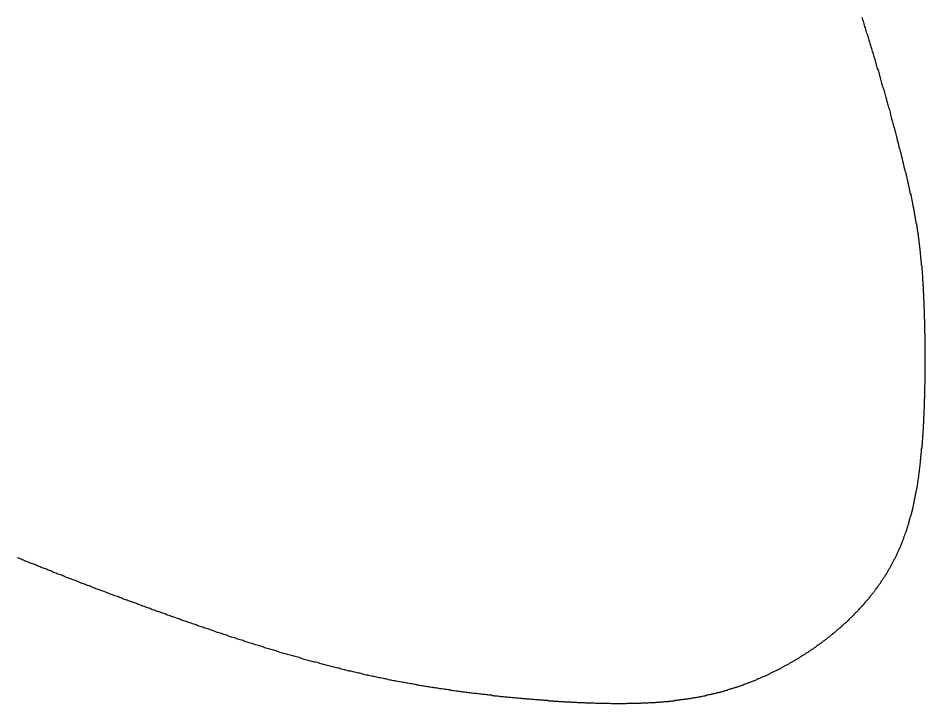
# Model space of a CAD drawing. Header units: millimetres. Extents: x 111 to 2999, y 81 to 1941.
# Drawn here: x 1034.28 to 1059.82, y 1518.13 to 1537.44 of the extents above; entities that cross this region are included whole.
import ezdxf

# ---------------------------------------------------------------- set-up
doc = ezdxf.new("R2010")
doc.units = ezdxf.units.MM

msp = doc.modelspace()

# ---------------------------------------------------------------- linework, layer by layer
msp.add_polyline3d([(1058.04, 1537.463, 0), (1058.05, 1537.433, 0), (1058.06, 1537.393, 0), (1058.08, 1537.353, 0), (1058.09, 1537.313, 0), (1058.1, 1537.273, 0), (1058.11, 1537.233, 0), (1058.12, 1537.193, 0), (1058.14, 1537.163, 0), (1058.15, 1537.123, 0), (1058.16, 1537.083, 0), (1058.17, 1537.043, 0), (1058.19, 1537.003, 0), (1058.2, 1536.963, 0), (1058.21, 1536.923, 0), (1058.22, 1536.893, 0), (1058.23, 1536.853, 0), (1058.24, 1536.813, 0), (1058.26, 1536.773, 0), (1058.27, 1536.733, 0), (1058.28, 1536.693, 0), (1058.29, 1536.663, 0), (1058.3, 1536.623, 0), (1058.32, 1536.583, 0), (1058.33, 1536.543, 0), (1058.34, 1536.503, 0), (1058.35, 1536.463, 0), (1058.36, 1536.433, 0), (1058.37, 1536.393, 0), (1058.38, 1536.353, 0), (1058.4, 1536.313, 0), (1058.41, 1536.273, 0), (1058.42, 1536.243, 0), (1058.43, 1536.203, 0), (1058.44, 1536.163, 0), (1058.45, 1536.123, 0), (1058.46, 1536.093, 0), (1058.47, 1536.053, 0), (1058.48, 1536.013, 0), (1058.5, 1535.973, 0), (1058.51, 1535.943, 0), (1058.52, 1535.903, 0), (1058.53, 1535.863, 0), (1058.54, 1535.823, 0), (1058.55, 1535.793, 0), (1058.56, 1535.753, 0), (1058.57, 1535.713, 0), (1058.58, 1535.683, 0), (1058.59, 1535.643, 0), (1058.6, 1535.603, 0), (1058.61, 1535.573, 0), (1058.62, 1535.533, 0), (1058.64, 1535.493, 0), (1058.65, 1535.463, 0), (1058.66, 1535.423, 0), (1058.67, 1535.383, 0), (1058.68, 1535.353, 0), (1058.69, 1535.313, 0), (1058.7, 1535.273, 0), (1058.71, 1535.243, 0), (1058.72, 1535.203, 0), (1058.73, 1535.173, 0), (1058.74, 1535.133, 0), (1058.75, 1535.093, 0), (1058.76, 1535.063, 0), (1058.77, 1535.023, 0), (1058.78, 1534.993, 0), (1058.79, 1534.953, 0), (1058.8, 1534.923, 0), (1058.81, 1534.883, 0), (1058.82, 1534.853, 0), (1058.83, 1534.813, 0), (1058.84, 1534.783, 0), (1058.85, 1534.743, 0), (1058.85, 1534.713, 0), (1058.86, 1534.673, 0), (1058.87, 1534.643, 0), (1058.88, 1534.603, 0), (1058.89, 1534.573, 0), (1058.9, 1534.543, 0), (1058.91, 1534.503, 0), (1058.92, 1534.473, 0), (1058.93, 1534.433, 0), (1058.94, 1534.403, 0), (1058.95, 1534.373, 0), (1058.96, 1534.333, 0), (1058.96, 1534.303, 0), (1058.97, 1534.273, 0), (1058.98, 1534.233, 0), (1058.99, 1534.203, 0), (1059, 1534.173, 0), (1059.01, 1534.133, 0), (1059.02, 1534.103, 0), (1059.03, 1534.073, 0), (1059.03, 1534.043, 0), (1059.04, 1534.003, 0), (1059.05, 1533.973, 0), (1059.06, 1533.943, 0), (1059.07, 1533.913, 0), (1059.08, 1533.883, 0), (1059.08, 1533.853, 0), (1059.09, 1533.813, 0), (1059.1, 1533.783, 0), (1059.11, 1533.753, 0), (1059.12, 1533.723, 0), (1059.12, 1533.693, 0), (1059.13, 1533.663, 0), (1059.14, 1533.633, 0), (1059.15, 1533.603, 0), (1059.15, 1533.573, 0), (1059.16, 1533.543, 0), (1059.17, 1533.513, 0), (1059.18, 1533.483, 0), (1059.18, 1533.453, 0), (1059.19, 1533.423, 0), (1059.2, 1533.393, 0), (1059.21, 1533.363, 0), (1059.21, 1533.333, 0), (1059.22, 1533.303, 0), (1059.23, 1533.273, 0), (1059.23, 1533.253, 0), (1059.24, 1533.223, 0), (1059.25, 1533.193, 0), (1059.26, 1533.163, 0), (1059.26, 1533.133, 0), (1059.27, 1533.103, 0), (1059.28, 1533.083, 0), (1059.28, 1533.053, 0), (1059.29, 1533.023, 0), (1059.3, 1532.993, 0), (1059.3, 1532.973, 0), (1059.31, 1532.943, 0), (1059.31, 1532.913, 0), (1059.32, 1532.893, 0), (1059.33, 1532.863, 0), (1059.33, 1532.833, 0), (1059.34, 1532.813, 0), (1059.35, 1532.783, 0), (1059.35, 1532.763, 0), (1059.36, 1532.733, 0), (1059.36, 1532.703, 0), (1059.37, 1532.683, 0), (1059.38, 1532.653, 0), (1059.38, 1532.633, 0), (1059.39, 1532.603, 0), (1059.39, 1532.583, 0), (1059.4, 1532.553, 0), (1059.4, 1532.523, 0), (1059.41, 1532.503, 0), (1059.42, 1532.473, 0), (1059.42, 1532.453, 0), (1059.43, 1532.423, 0), (1059.43, 1532.403, 0), (1059.44, 1532.383, 0), (1059.44, 1532.353, 0), (1059.45, 1532.333, 0), (1059.45, 1532.303, 0), (1059.46, 1532.283, 0), (1059.46, 1532.253, 0), (1059.47, 1532.233, 0), (1059.47, 1532.203, 0), (1059.48, 1532.183, 0), (1059.48, 1532.163, 0), (1059.49, 1532.133, 0), (1059.49, 1532.113, 0), (1059.5, 1532.083, 0), (1059.5, 1532.063, 0), (1059.51, 1532.043, 0), (1059.51, 1532.013, 0), (1059.52, 1531.993, 0), (1059.52, 1531.963, 0), (1059.52, 1531.943, 0), (1059.53, 1531.923, 0), (1059.53, 1531.893, 0), (1059.54, 1531.873, 0), (1059.54, 1531.853, 0), (1059.55, 1531.823, 0), (1059.55, 1531.803, 0), (1059.55, 1531.783, 0), (1059.56, 1531.753, 0), (1059.56, 1531.733, 0), (1059.57, 1531.713, 0), (1059.57, 1531.683, 0), (1059.57, 1531.663, 0), (1059.58, 1531.643, 0), (1059.58, 1531.613, 0), (1059.59, 1531.593, 0), (1059.59, 1531.573, 0), (1059.59, 1531.543, 0), (1059.6, 1531.523, 0), (1059.6, 1531.503, 0), (1059.6, 1531.473, 0), (1059.61, 1531.453, 0), (1059.61, 1531.433, 0), (1059.62, 1531.403, 0), (1059.62, 1531.383, 0), (1059.62, 1531.363, 0), (1059.63, 1531.333, 0), (1059.63, 1531.313, 0), (1059.63, 1531.293, 0), (1059.64, 1531.263, 0), (1059.64, 1531.243, 0), (1059.64, 1531.213, 0), (1059.65, 1531.193, 0), (1059.65, 1531.173, 0), (1059.65, 1531.143, 0), (1059.65, 1531.123, 0), (1059.66, 1531.103, 0), (1059.66, 1531.073, 0), (1059.66, 1531.053, 0), (1059.67, 1531.033, 0), (1059.67, 1531.003, 0), (1059.67, 1530.983, 0), (1059.68, 1530.953, 0), (1059.68, 1530.933, 0), (1059.68, 1530.913, 0), (1059.68, 1530.883, 0), (1059.69, 1530.863, 0), (1059.69, 1530.833, 0), (1059.69, 1530.813, 0), (1059.69, 1530.783, 0), (1059.7, 1530.763, 0), (1059.7, 1530.733, 0), (1059.7, 1530.713, 0), (1059.7, 1530.683, 0), (1059.71, 1530.663, 0), (1059.71, 1530.633, 0), (1059.71, 1530.613, 0), (1059.71, 1530.583, 0), (1059.72, 1530.563, 0), (1059.72, 1530.533, 0), (1059.72, 1530.513, 0), (1059.72, 1530.483, 0), (1059.73, 1530.463, 0), (1059.73, 1530.433, 0), (1059.73, 1530.413, 0), (1059.73, 1530.383, 0), (1059.73, 1530.353, 0), (1059.74, 1530.333, 0), (1059.74, 1530.303, 0), (1059.74, 1530.283, 0), (1059.74, 1530.253, 0), (1059.74, 1530.223, 0), (1059.75, 1530.203, 0), (1059.75, 1530.173, 0), (1059.75, 1530.143, 0), (1059.75, 1530.123, 0), (1059.75, 1530.093, 0), (1059.75, 1530.063, 0), (1059.76, 1530.033, 0), (1059.76, 1530.013, 0), (1059.76, 1529.983, 0), (1059.76, 1529.953, 0), (1059.76, 1529.923, 0), (1059.77, 1529.893, 0), (1059.77, 1529.873, 0), (1059.77, 1529.843, 0), (1059.77, 1529.813, 0), (1059.77, 1529.783, 0), (1059.77, 1529.753, 0), (1059.77, 1529.723, 0), (1059.78, 1529.693, 0), (1059.78, 1529.663, 0), (1059.78, 1529.633, 0), (1059.78, 1529.603, 0), (1059.78, 1529.573, 0), (1059.78, 1529.543, 0), (1059.78, 1529.513, 0), (1059.79, 1529.483, 0), (1059.79, 1529.453, 0), (1059.79, 1529.423, 0), (1059.79, 1529.393, 0), (1059.79, 1529.363, 0), (1059.79, 1529.333, 0), (1059.79, 1529.303, 0), (1059.79, 1529.273, 0), (1059.8, 1529.233, 0), (1059.8, 1529.203, 0), (1059.8, 1529.173, 0), (1059.8, 1529.143, 0), (1059.8, 1529.113, 0), (1059.8, 1529.073, 0), (1059.8, 1529.043, 0), (1059.8, 1529.013, 0), (1059.8, 1528.983, 0), (1059.81, 1528.943, 0), (1059.81, 1528.913, 0), (1059.81, 1528.883, 0), (1059.81, 1528.843, 0), (1059.81, 1528.813, 0), (1059.81, 1528.783, 0), (1059.81, 1528.743, 0), (1059.81, 1528.713, 0), (1059.81, 1528.683, 0), (1059.81, 1528.643, 0), (1059.81, 1528.613, 0), (1059.81, 1528.583, 0), (1059.82, 1528.543, 0), (1059.82, 1528.513, 0), (1059.82, 1528.473, 0), (1059.82, 1528.443, 0), (1059.82, 1528.403, 0), (1059.82, 1528.373, 0), (1059.82, 1528.343, 0), (1059.82, 1528.303, 0), (1059.82, 1528.273, 0), (1059.82, 1528.233, 0), (1059.82, 1528.203, 0), (1059.82, 1528.163, 0), (1059.82, 1528.133, 0), (1059.82, 1528.093, 0), (1059.82, 1528.063, 0), (1059.82, 1528.023, 0), (1059.82, 1527.993, 0), (1059.82, 1527.953, 0), (1059.82, 1527.923, 0), (1059.82, 1527.883, 0), (1059.82, 1527.843, 0), (1059.82, 1527.813, 0), (1059.82, 1527.773, 0), (1059.82, 1527.743, 0), (1059.82, 1527.703, 0), (1059.82, 1527.673, 0), (1059.82, 1527.633, 0), (1059.82, 1527.603, 0), (1059.82, 1527.563, 0), (1059.82, 1527.523, 0), (1059.82, 1527.493, 0), (1059.82, 1527.453, 0), (1059.82, 1527.423, 0), (1059.82, 1527.383, 0), (1059.82, 1527.343, 0), (1059.82, 1527.313, 0), (1059.82, 1527.273, 0), (1059.82, 1527.243, 0), (1059.82, 1527.203, 0), (1059.82, 1527.163, 0), (1059.82, 1527.133, 0), (1059.81, 1527.093, 0), (1059.81, 1527.063, 0), (1059.81, 1527.023, 0), (1059.81, 1526.983, 0), (1059.81, 1526.953, 0), (1059.81, 1526.913, 0), (1059.81, 1526.883, 0), (1059.81, 1526.843, 0), (1059.81, 1526.803, 0), (1059.81, 1526.773, 0), (1059.81, 1526.733, 0), (1059.8, 1526.703, 0), (1059.8, 1526.663, 0), (1059.8, 1526.633, 0), (1059.8, 1526.593, 0), (1059.8, 1526.553, 0), (1059.8, 1526.523, 0), (1059.8, 1526.483, 0), (1059.8, 1526.453, 0), (1059.79, 1526.413, 0), (1059.79, 1526.383, 0), (1059.79, 1526.343, 0), (1059.79, 1526.313, 0), (1059.79, 1526.273, 0), (1059.79, 1526.233, 0), (1059.78, 1526.203, 0), (1059.78, 1526.163, 0), (1059.78, 1526.133, 0), (1059.78, 1526.093, 0), (1059.78, 1526.063, 0), (1059.78, 1526.023, 0), (1059.77, 1525.993, 0), (1059.77, 1525.953, 0), (1059.77, 1525.923, 0), (1059.77, 1525.883, 0), (1059.77, 1525.853, 0), (1059.76, 1525.813, 0), (1059.76, 1525.783, 0), (1059.76, 1525.753, 0), (1059.76, 1525.713, 0), (1059.75, 1525.683, 0), (1059.75, 1525.643, 0), (1059.75, 1525.613, 0), (1059.75, 1525.583, 0), (1059.74, 1525.543, 0), (1059.74, 1525.513, 0), (1059.74, 1525.473, 0), (1059.74, 1525.443, 0), (1059.73, 1525.413, 0), (1059.73, 1525.373, 0), (1059.73, 1525.343, 0), (1059.72, 1525.313, 0), (1059.72, 1525.273, 0), (1059.72, 1525.243, 0), (1059.72, 1525.213, 0), (1059.71, 1525.183, 0), (1059.71, 1525.143, 0), (1059.71, 1525.113, 0), (1059.7, 1525.083, 0), (1059.7, 1525.053, 0), (1059.7, 1525.013, 0), (1059.69, 1524.983, 0), (1059.69, 1524.953, 0), (1059.69, 1524.923, 0), (1059.68, 1524.893, 0), (1059.68, 1524.863, 0), (1059.68, 1524.833, 0), (1059.67, 1524.793, 0), (1059.67, 1524.763, 0), (1059.66, 1524.733, 0), (1059.66, 1524.703, 0), (1059.66, 1524.673, 0), (1059.65, 1524.643, 0), (1059.65, 1524.613, 0), (1059.64, 1524.583, 0), (1059.64, 1524.553, 0), (1059.64, 1524.523, 0), (1059.63, 1524.493, 0), (1059.63, 1524.463, 0), (1059.62, 1524.433, 0), (1059.62, 1524.403, 0), (1059.61, 1524.383, 0), (1059.61, 1524.353, 0), (1059.61, 1524.323, 0), (1059.6, 1524.293, 0), (1059.6, 1524.263, 0), (1059.59, 1524.233, 0), (1059.59, 1524.203, 0), (1059.58, 1524.183, 0), (1059.58, 1524.153, 0), (1059.57, 1524.123, 0), (1059.57, 1524.093, 0), (1059.56, 1524.073, 0), (1059.56, 1524.043, 0), (1059.55, 1524.013, 0), (1059.55, 1523.983, 0), (1059.54, 1523.963, 0), (1059.54, 1523.933, 0), (1059.53, 1523.903, 0), (1059.52, 1523.883, 0), (1059.52, 1523.853, 0), (1059.51, 1523.823, 0), (1059.51, 1523.803, 0), (1059.5, 1523.773, 0), (1059.5, 1523.753, 0), (1059.49, 1523.723, 0), (1059.49, 1523.703, 0), (1059.48, 1523.673, 0), (1059.47, 1523.643, 0), (1059.47, 1523.623, 0), (1059.46, 1523.593, 0), (1059.46, 1523.573, 0), (1059.45, 1523.543, 0), (1059.44, 1523.523, 0), (1059.44, 1523.493, 0), (1059.43, 1523.473, 0), (1059.42, 1523.453, 0), (1059.42, 1523.423, 0), (1059.41, 1523.403, 0), (1059.4, 1523.373, 0), (1059.4, 1523.353, 0), (1059.39, 1523.333, 0), (1059.38, 1523.303, 0), (1059.38, 1523.283, 0), (1059.37, 1523.253, 0), (1059.36, 1523.233, 0), (1059.36, 1523.213, 0), (1059.35, 1523.183, 0), (1059.34, 1523.163, 0), (1059.34, 1523.143, 0), (1059.33, 1523.123, 0), (1059.32, 1523.093, 0), (1059.31, 1523.073, 0), (1059.31, 1523.053, 0), (1059.3, 1523.023, 0), (1059.29, 1523.003, 0), (1059.29, 1522.983, 0), (1059.28, 1522.963, 0), (1059.27, 1522.943, 0), (1059.26, 1522.913, 0), (1059.25, 1522.893, 0), (1059.25, 1522.873, 0), (1059.24, 1522.853, 0), (1059.23, 1522.833, 0), (1059.22, 1522.813, 0), (1059.22, 1522.783, 0), (1059.21, 1522.763, 0), (1059.2, 1522.743, 0), (1059.19, 1522.723, 0), (1059.18, 1522.703, 0), (1059.17, 1522.683, 0), (1059.17, 1522.663, 0), (1059.16, 1522.643, 0), (1059.15, 1522.623, 0), (1059.14, 1522.603, 0), (1059.13, 1522.573, 0), (1059.12, 1522.553, 0), (1059.12, 1522.533, 0), (1059.11, 1522.513, 0), (1059.1, 1522.493, 0), (1059.09, 1522.473, 0), (1059.08, 1522.453, 0), (1059.07, 1522.433, 0), (1059.06, 1522.413, 0), (1059.05, 1522.393, 0), (1059.04, 1522.373, 0), (1059.04, 1522.353, 0), (1059.03, 1522.343, 0), (1059.02, 1522.323, 0), (1059.01, 1522.303, 0), (1059, 1522.283, 0), (1058.99, 1522.263, 0), (1058.98, 1522.243, 0), (1058.97, 1522.223, 0), (1058.96, 1522.203, 0), (1058.95, 1522.183, 0), (1058.94, 1522.163, 0), (1058.93, 1522.143, 0), (1058.92, 1522.133, 0), (1058.91, 1522.113, 0), (1058.9, 1522.093, 0), (1058.89, 1522.073, 0), (1058.88, 1522.053, 0), (1058.87, 1522.033, 0), (1058.86, 1522.013, 0), (1058.85, 1522.003, 0), (1058.84, 1521.983, 0), (1058.83, 1521.963, 0), (1058.82, 1521.943, 0), (1058.81, 1521.923, 0), (1058.8, 1521.913, 0), (1058.79, 1521.893, 0), (1058.78, 1521.873, 0), (1058.77, 1521.853, 0), (1058.76, 1521.833, 0), (1058.75, 1521.823, 0), (1058.74, 1521.803, 0), (1058.73, 1521.783, 0), (1058.72, 1521.763, 0), (1058.7, 1521.753, 0), (1058.69, 1521.733, 0), (1058.68, 1521.713, 0), (1058.67, 1521.703, 0), (1058.66, 1521.683, 0), (1058.65, 1521.663, 0), (1058.64, 1521.643, 0), (1058.63, 1521.633, 0), (1058.62, 1521.613, 0), (1058.6, 1521.593, 0), (1058.59, 1521.583, 0), (1058.58, 1521.563, 0), (1058.57, 1521.543, 0), (1058.56, 1521.523, 0), (1058.55, 1521.513, 0), (1058.53, 1521.493, 0), (1058.52, 1521.473, 0), (1058.51, 1521.463, 0), (1058.5, 1521.443, 0), (1058.49, 1521.423, 0), (1058.48, 1521.413, 0), (1058.46, 1521.393, 0), (1058.45, 1521.383, 0), (1058.44, 1521.363, 0), (1058.43, 1521.343, 0), (1058.42, 1521.333, 0), (1058.4, 1521.313, 0), (1058.39, 1521.293, 0), (1058.38, 1521.283, 0), (1058.37, 1521.263, 0), (1058.35, 1521.253, 0), (1058.34, 1521.233, 0), (1058.33, 1521.213, 0), (1058.32, 1521.203, 0), (1058.3, 1521.183, 0), (1058.29, 1521.173, 0), (1058.28, 1521.153, 0), (1058.27, 1521.133, 0), (1058.25, 1521.123, 0), (1058.24, 1521.103, 0), (1058.23, 1521.093, 0), (1058.21, 1521.073, 0), (1058.2, 1521.063, 0), (1058.19, 1521.043, 0), (1058.17, 1521.023, 0), (1058.16, 1521.013, 0), (1058.15, 1520.993, 0), (1058.13, 1520.983, 0), (1058.12, 1520.963, 0), (1058.11, 1520.953, 0), (1058.09, 1520.933, 0), (1058.08, 1520.923, 0), (1058.07, 1520.903, 0), (1058.05, 1520.893, 0), (1058.04, 1520.873, 0), (1058.03, 1520.863, 0), (1058.01, 1520.843, 0), (1058, 1520.833, 0), (1057.99, 1520.813, 0), (1057.97, 1520.803, 0), (1057.96, 1520.783, 0), (1057.94, 1520.773, 0), (1057.93, 1520.753, 0), (1057.92, 1520.743, 0), (1057.9, 1520.723, 0), (1057.89, 1520.713, 0), (1057.87, 1520.693, 0), (1057.86, 1520.683, 0), (1057.84, 1520.663, 0), (1057.83, 1520.653, 0), (1057.82, 1520.633, 0), (1057.8, 1520.623, 0), (1057.79, 1520.613, 0), (1057.77, 1520.593, 0), (1057.76, 1520.583, 0), (1057.74, 1520.563, 0), (1057.73, 1520.553, 0), (1057.71, 1520.533, 0), (1057.7, 1520.523, 0), (1057.69, 1520.513, 0), (1057.67, 1520.493, 0), (1057.66, 1520.483, 0), (1057.64, 1520.463, 0), (1057.63, 1520.453, 0), (1057.61, 1520.433, 0), (1057.6, 1520.423, 0), (1057.58, 1520.413, 0), (1057.57, 1520.393, 0), (1057.55, 1520.383, 0), (1057.54, 1520.373, 0), (1057.52, 1520.353, 0), (1057.5, 1520.343, 0), (1057.49, 1520.323, 0), (1057.47, 1520.313, 0), (1057.46, 1520.303, 0), (1057.44, 1520.283, 0), (1057.43, 1520.273, 0), (1057.41, 1520.263, 0), (1057.4, 1520.243, 0), (1057.38, 1520.233, 0), (1057.37, 1520.223, 0), (1057.35, 1520.203, 0), (1057.33, 1520.193, 0), (1057.32, 1520.183, 0), (1057.3, 1520.163, 0), (1057.29, 1520.153, 0), (1057.27, 1520.143, 0), (1057.26, 1520.123, 0), (1057.24, 1520.113, 0), (1057.22, 1520.103, 0), (1057.21, 1520.083, 0), (1057.19, 1520.073, 0), (1057.17, 1520.063, 0), (1057.16, 1520.043, 0), (1057.14, 1520.033, 0), (1057.13, 1520.023, 0), (1057.11, 1520.013, 0), (1057.09, 1519.993, 0), (1057.08, 1519.983, 0), (1057.06, 1519.973, 0), (1057.04, 1519.953, 0), (1057.03, 1519.943, 0), (1057.01, 1519.933, 0), (1057, 1519.923, 0), (1056.98, 1519.903, 0), (1056.96, 1519.893, 0), (1056.95, 1519.883, 0), (1056.93, 1519.873, 0), (1056.91, 1519.853, 0), (1056.9, 1519.843, 0), (1056.88, 1519.833, 0), (1056.86, 1519.823, 0), (1056.85, 1519.813, 0), (1056.83, 1519.793, 0), (1056.81, 1519.783, 0), (1056.79, 1519.773, 0), (1056.78, 1519.763, 0), (1056.76, 1519.743, 0), (1056.74, 1519.733, 0), (1056.73, 1519.723, 0), (1056.71, 1519.713, 0), (1056.69, 1519.703, 0), (1056.68, 1519.683, 0), (1056.66, 1519.673, 0), (1056.64, 1519.663, 0), (1056.62, 1519.653, 0), (1056.61, 1519.643, 0), (1056.59, 1519.633, 0), (1056.57, 1519.613, 0), (1056.55, 1519.603, 0), (1056.54, 1519.593, 0), (1056.52, 1519.583, 0), (1056.5, 1519.573, 0), (1056.48, 1519.563, 0), (1056.47, 1519.543, 0), (1056.45, 1519.533, 0), (1056.43, 1519.523, 0), (1056.41, 1519.513, 0), (1056.4, 1519.503, 0), (1056.38, 1519.493, 0), (1056.36, 1519.483, 0), (1056.34, 1519.463, 0), (1056.32, 1519.453, 0), (1056.31, 1519.443, 0), (1056.29, 1519.433, 0), (1056.27, 1519.423, 0), (1056.25, 1519.413, 0), (1056.23, 1519.403, 0), (1056.22, 1519.393, 0), (1056.2, 1519.383, 0), (1056.18, 1519.373, 0), (1056.16, 1519.353, 0), (1056.14, 1519.343, 0), (1056.12, 1519.333, 0), (1056.11, 1519.323, 0), (1056.09, 1519.313, 0), (1056.07, 1519.303, 0), (1056.05, 1519.293, 0), (1056.03, 1519.283, 0), (1056.01, 1519.273, 0), (1056, 1519.263, 0), (1055.98, 1519.253, 0), (1055.96, 1519.243, 0), (1055.94, 1519.233, 0), (1055.92, 1519.223, 0), (1055.9, 1519.213, 0), (1055.88, 1519.203, 0), (1055.86, 1519.193, 0), (1055.85, 1519.183, 0), (1055.83, 1519.173, 0), (1055.81, 1519.163, 0), (1055.79, 1519.143, 0), (1055.77, 1519.133, 0), (1055.75, 1519.123, 0), (1055.73, 1519.113, 0), (1055.71, 1519.103, 0), (1055.69, 1519.093, 0), (1055.67, 1519.083, 0), (1055.65, 1519.083, 0), (1055.64, 1519.073, 0), (1055.62, 1519.063, 0), (1055.6, 1519.053, 0), (1055.58, 1519.043, 0), (1055.56, 1519.033, 0), (1055.54, 1519.023, 0), (1055.52, 1519.013, 0), (1055.5, 1519.003, 0), (1055.48, 1518.993, 0), (1055.46, 1518.983, 0), (1055.44, 1518.973, 0), (1055.42, 1518.963, 0), (1055.4, 1518.953, 0), (1055.38, 1518.943, 0), (1055.36, 1518.933, 0), (1055.34, 1518.923, 0), (1055.32, 1518.913, 0), (1055.3, 1518.903, 0), (1055.28, 1518.903, 0), (1055.26, 1518.893, 0), (1055.24, 1518.883, 0), (1055.22, 1518.873, 0), (1055.2, 1518.863, 0), (1055.18, 1518.853, 0), (1055.16, 1518.843, 0), (1055.14, 1518.833, 0), (1055.12, 1518.833, 0), (1055.1, 1518.823, 0), (1055.08, 1518.813, 0), (1055.06, 1518.803, 0), (1055.04, 1518.793, 0), (1055.02, 1518.783, 0), (1055, 1518.773, 0), (1054.98, 1518.773, 0), (1054.96, 1518.763, 0), (1054.94, 1518.753, 0), (1054.91, 1518.743, 0), (1054.89, 1518.733, 0), (1054.87, 1518.723, 0), (1054.85, 1518.723, 0), (1054.83, 1518.713, 0), (1054.81, 1518.703, 0), (1054.79, 1518.693, 0), (1054.77, 1518.683, 0), (1054.75, 1518.683, 0), (1054.73, 1518.673, 0), (1054.7, 1518.663, 0), (1054.68, 1518.653, 0), (1054.66, 1518.653, 0), (1054.64, 1518.643, 0), (1054.62, 1518.633, 0), (1054.6, 1518.623, 0), (1054.58, 1518.623, 0), (1054.55, 1518.613, 0), (1054.53, 1518.603, 0), (1054.51, 1518.593, 0), (1054.49, 1518.593, 0), (1054.47, 1518.583, 0), (1054.45, 1518.573, 0), (1054.42, 1518.573, 0), (1054.4, 1518.563, 0), (1054.38, 1518.553, 0), (1054.36, 1518.553, 0), (1054.34, 1518.543, 0), (1054.32, 1518.533, 0), (1054.29, 1518.533, 0), (1054.27, 1518.523, 0), (1054.25, 1518.513, 0), (1054.23, 1518.513, 0), (1054.2, 1518.503, 0), (1054.18, 1518.493, 0), (1054.16, 1518.493, 0), (1054.14, 1518.483, 0), (1054.11, 1518.473, 0), (1054.09, 1518.473, 0), (1054.07, 1518.463, 0), (1054.05, 1518.453, 0), (1054.02, 1518.453, 0), (1054, 1518.443, 0), (1053.98, 1518.443, 0), (1053.96, 1518.433, 0), (1053.93, 1518.433, 0), (1053.91, 1518.423, 0), (1053.89, 1518.413, 0), (1053.86, 1518.413, 0), (1053.84, 1518.403, 0), (1053.82, 1518.403, 0), (1053.8, 1518.393, 0), (1053.77, 1518.393, 0), (1053.75, 1518.383, 0), (1053.73, 1518.383, 0), (1053.7, 1518.373, 0), (1053.68, 1518.373, 0), (1053.66, 1518.363, 0), (1053.63, 1518.363, 0), (1053.61, 1518.353, 0), (1053.59, 1518.353, 0), (1053.56, 1518.343, 0), (1053.54, 1518.343, 0), (1053.51, 1518.333, 0), (1053.49, 1518.333, 0), (1053.47, 1518.323, 0), (1053.44, 1518.323, 0), (1053.42, 1518.313, 0), (1053.4, 1518.313, 0), (1053.37, 1518.303, 0), (1053.35, 1518.303, 0), (1053.32, 1518.303, 0), (1053.3, 1518.293, 0), (1053.28, 1518.293, 0), (1053.25, 1518.283, 0), (1053.23, 1518.283, 0), (1053.2, 1518.273, 0), (1053.18, 1518.273, 0), (1053.15, 1518.273, 0), (1053.13, 1518.263, 0), (1053.1, 1518.263, 0), (1053.08, 1518.263, 0), (1053.06, 1518.253, 0), (1053.03, 1518.253, 0), (1053.01, 1518.253, 0), (1052.98, 1518.243, 0), (1052.96, 1518.243, 0), (1052.93, 1518.243, 0), (1052.91, 1518.233, 0), (1052.88, 1518.233, 0), (1052.86, 1518.233, 0), (1052.83, 1518.223, 0), (1052.81, 1518.223, 0), (1052.78, 1518.223, 0), (1052.76, 1518.213, 0), (1052.73, 1518.213, 0), (1052.71, 1518.213, 0), (1052.68, 1518.213, 0), (1052.66, 1518.203, 0), (1052.63, 1518.203, 0), (1052.6, 1518.203, 0), (1052.58, 1518.193, 0), (1052.55, 1518.193, 0), (1052.53, 1518.193, 0), (1052.5, 1518.193, 0), (1052.48, 1518.193, 0), (1052.45, 1518.183, 0), (1052.42, 1518.183, 0), (1052.4, 1518.183, 0), (1052.37, 1518.183, 0), (1052.35, 1518.173, 0), (1052.32, 1518.173, 0), (1052.29, 1518.173, 0), (1052.27, 1518.173, 0), (1052.24, 1518.173, 0), (1052.22, 1518.163, 0), (1052.19, 1518.163, 0), (1052.16, 1518.163, 0), (1052.14, 1518.163, 0), (1052.11, 1518.163, 0), (1052.08, 1518.163, 0), (1052.06, 1518.163, 0), (1052.03, 1518.153, 0), (1052, 1518.153, 0), (1051.98, 1518.153, 0), (1051.95, 1518.153, 0), (1051.92, 1518.153, 0), (1051.9, 1518.153, 0), (1051.87, 1518.153, 0), (1051.84, 1518.153, 0), (1051.82, 1518.143, 0), (1051.79, 1518.143, 0), (1051.76, 1518.143, 0), (1051.73, 1518.143, 0), (1051.71, 1518.143, 0), (1051.68, 1518.143, 0), (1051.65, 1518.143, 0), (1051.62, 1518.143, 0), (1051.6, 1518.143, 0), (1051.57, 1518.143, 0), (1051.54, 1518.143, 0), (1051.51, 1518.143, 0), (1051.49, 1518.143, 0), (1051.46, 1518.143, 0), (1051.43, 1518.143, 0), (1051.4, 1518.133, 0), (1051.37, 1518.133, 0), (1051.35, 1518.133, 0), (1051.32, 1518.133, 0), (1051.29, 1518.133, 0), (1051.26, 1518.133, 0), (1051.23, 1518.133, 0), (1051.2, 1518.133, 0), (1051.18, 1518.133, 0), (1051.15, 1518.133, 0), (1051.12, 1518.133, 0), (1051.09, 1518.133, 0), (1051.06, 1518.133, 0), (1051.03, 1518.133, 0), (1051, 1518.133, 0), (1050.98, 1518.133, 0), (1050.95, 1518.143, 0), (1050.92, 1518.143, 0), (1050.89, 1518.143, 0), (1050.86, 1518.143, 0), (1050.83, 1518.143, 0), (1050.8, 1518.143, 0), (1050.77, 1518.143, 0), (1050.74, 1518.143, 0), (1050.71, 1518.143, 0), (1050.68, 1518.143, 0), (1050.66, 1518.143, 0), (1050.63, 1518.143, 0), (1050.6, 1518.143, 0), (1050.57, 1518.143, 0), (1050.54, 1518.143, 0), (1050.51, 1518.153, 0), (1050.48, 1518.153, 0), (1050.45, 1518.153, 0), (1050.42, 1518.153, 0), (1050.39, 1518.153, 0), (1050.36, 1518.153, 0), (1050.33, 1518.153, 0), (1050.3, 1518.153, 0), (1050.27, 1518.153, 0), (1050.24, 1518.163, 0), (1050.21, 1518.163, 0), (1050.18, 1518.163, 0), (1050.14, 1518.163, 0), (1050.11, 1518.163, 0), (1050.08, 1518.163, 0), (1050.05, 1518.163, 0), (1050.02, 1518.173, 0), (1049.99, 1518.173, 0), (1049.96, 1518.173, 0), (1049.93, 1518.173, 0), (1049.9, 1518.173, 0), (1049.87, 1518.173, 0), (1049.84, 1518.183, 0), (1049.8, 1518.183, 0), (1049.77, 1518.183, 0), (1049.74, 1518.183, 0), (1049.71, 1518.183, 0), (1049.68, 1518.183, 0), (1049.65, 1518.193, 0), (1049.62, 1518.193, 0), (1049.58, 1518.193, 0), (1049.55, 1518.193, 0), (1049.52, 1518.193, 0), (1049.49, 1518.203, 0), (1049.46, 1518.203, 0), (1049.42, 1518.203, 0), (1049.39, 1518.203, 0), (1049.36, 1518.213, 0), (1049.33, 1518.213, 0), (1049.3, 1518.213, 0), (1049.26, 1518.213, 0), (1049.23, 1518.213, 0), (1049.2, 1518.223, 0), (1049.17, 1518.223, 0), (1049.13, 1518.223, 0), (1049.1, 1518.223, 0), (1049.07, 1518.233, 0), (1049.04, 1518.233, 0), (1049, 1518.233, 0), (1048.97, 1518.233, 0), (1048.94, 1518.243, 0), (1048.9, 1518.243, 0), (1048.87, 1518.243, 0), (1048.84, 1518.243, 0), (1048.8, 1518.253, 0), (1048.77, 1518.253, 0), (1048.74, 1518.253, 0), (1048.7, 1518.263, 0), (1048.67, 1518.263, 0), (1048.64, 1518.263, 0), (1048.6, 1518.263, 0), (1048.57, 1518.273, 0), (1048.54, 1518.273, 0), (1048.5, 1518.273, 0), (1048.47, 1518.283, 0), (1048.43, 1518.283, 0), (1048.4, 1518.283, 0), (1048.37, 1518.293, 0), (1048.33, 1518.293, 0), (1048.3, 1518.293, 0), (1048.26, 1518.303, 0), (1048.23, 1518.303, 0), (1048.2, 1518.303, 0), (1048.16, 1518.313, 0), (1048.13, 1518.313, 0), (1048.09, 1518.313, 0), (1048.06, 1518.323, 0), (1048.02, 1518.323, 0), (1047.99, 1518.323, 0), (1047.95, 1518.333, 0), (1047.92, 1518.333, 0), (1047.88, 1518.333, 0), (1047.85, 1518.343, 0), (1047.82, 1518.343, 0), (1047.78, 1518.353, 0), (1047.75, 1518.353, 0), (1047.71, 1518.353, 0), (1047.68, 1518.363, 0), (1047.64, 1518.363, 0), (1047.61, 1518.373, 0), (1047.57, 1518.373, 0), (1047.54, 1518.373, 0), (1047.5, 1518.383, 0), (1047.46, 1518.383, 0), (1047.43, 1518.393, 0), (1047.39, 1518.393, 0), (1047.36, 1518.393, 0), (1047.32, 1518.403, 0), (1047.29, 1518.403, 0), (1047.25, 1518.413, 0), (1047.22, 1518.413, 0), (1047.18, 1518.423, 0), (1047.15, 1518.423, 0), (1047.11, 1518.423, 0), (1047.07, 1518.433, 0), (1047.04, 1518.433, 0), (1047, 1518.443, 0), (1046.97, 1518.443, 0), (1046.93, 1518.453, 0), (1046.9, 1518.453, 0), (1046.86, 1518.463, 0), (1046.82, 1518.463, 0), (1046.79, 1518.473, 0), (1046.75, 1518.473, 0), (1046.72, 1518.483, 0), (1046.68, 1518.483, 0), (1046.65, 1518.493, 0), (1046.61, 1518.493, 0), (1046.57, 1518.503, 0), (1046.54, 1518.503, 0), (1046.5, 1518.513, 0), (1046.46, 1518.513, 0), (1046.43, 1518.523, 0), (1046.39, 1518.523, 0), (1046.36, 1518.533, 0), (1046.32, 1518.533, 0), (1046.28, 1518.543, 0), (1046.25, 1518.543, 0), (1046.21, 1518.553, 0), (1046.17, 1518.553, 0), (1046.14, 1518.563, 0), (1046.1, 1518.573, 0), (1046.07, 1518.573, 0), (1046.03, 1518.583, 0), (1045.99, 1518.583, 0), (1045.96, 1518.593, 0), (1045.92, 1518.593, 0), (1045.88, 1518.603, 0), (1045.85, 1518.613, 0), (1045.81, 1518.613, 0), (1045.77, 1518.623, 0), (1045.74, 1518.623, 0), (1045.7, 1518.633, 0), (1045.66, 1518.643, 0), (1045.63, 1518.643, 0), (1045.59, 1518.653, 0), (1045.56, 1518.663, 0), (1045.52, 1518.663, 0), (1045.48, 1518.673, 0), (1045.45, 1518.673, 0), (1045.41, 1518.683, 0), (1045.37, 1518.693, 0), (1045.34, 1518.693, 0), (1045.3, 1518.703, 0), (1045.26, 1518.713, 0), (1045.23, 1518.713, 0), (1045.19, 1518.723, 0), (1045.15, 1518.733, 0), (1045.12, 1518.733, 0), (1045.08, 1518.743, 0), (1045.04, 1518.753, 0), (1045.01, 1518.753, 0), (1044.97, 1518.763, 0), (1044.93, 1518.773, 0), (1044.9, 1518.783, 0), (1044.86, 1518.783, 0), (1044.82, 1518.793, 0), (1044.79, 1518.803, 0), (1044.75, 1518.803, 0), (1044.71, 1518.813, 0), (1044.68, 1518.823, 0), (1044.64, 1518.833, 0), (1044.6, 1518.833, 0), (1044.57, 1518.843, 0), (1044.53, 1518.853, 0), (1044.49, 1518.863, 0), (1044.45, 1518.863, 0), (1044.42, 1518.873, 0), (1044.38, 1518.883, 0), (1044.34, 1518.893, 0), (1044.31, 1518.903, 0), (1044.27, 1518.903, 0), (1044.23, 1518.913, 0), (1044.2, 1518.923, 0), (1044.16, 1518.933, 0), (1044.13, 1518.943, 0), (1044.09, 1518.943, 0), (1044.05, 1518.953, 0), (1044.02, 1518.963, 0), (1043.98, 1518.973, 0), (1043.94, 1518.983, 0), (1043.91, 1518.993, 0), (1043.87, 1518.993, 0), (1043.83, 1519.003, 0), (1043.8, 1519.013, 0), (1043.76, 1519.023, 0), (1043.72, 1519.033, 0), (1043.69, 1519.043, 0), (1043.65, 1519.053, 0), (1043.61, 1519.053, 0), (1043.58, 1519.063, 0), (1043.54, 1519.073, 0), (1043.5, 1519.083, 0), (1043.47, 1519.093, 0), (1043.43, 1519.103, 0), (1043.39, 1519.113, 0), (1043.36, 1519.123, 0), (1043.32, 1519.133, 0), (1043.29, 1519.133, 0), (1043.25, 1519.143, 0), (1043.21, 1519.153, 0), (1043.18, 1519.163, 0), (1043.14, 1519.173, 0), (1043.1, 1519.183, 0), (1043.07, 1519.193, 0), (1043.03, 1519.203, 0), (1042.99, 1519.213, 0), (1042.96, 1519.223, 0), (1042.92, 1519.233, 0), (1042.88, 1519.243, 0), (1042.85, 1519.253, 0), (1042.81, 1519.263, 0), (1042.78, 1519.273, 0), (1042.74, 1519.283, 0), (1042.7, 1519.293, 0), (1042.67, 1519.303, 0), (1042.63, 1519.303, 0), (1042.59, 1519.313, 0), (1042.56, 1519.323, 0), (1042.52, 1519.333, 0), (1042.49, 1519.343, 0), (1042.45, 1519.353, 0), (1042.41, 1519.363, 0), (1042.38, 1519.373, 0), (1042.34, 1519.383, 0), (1042.31, 1519.393, 0), (1042.27, 1519.413, 0), (1042.23, 1519.423, 0), (1042.2, 1519.433, 0), (1042.16, 1519.443, 0), (1042.12, 1519.453, 0), (1042.09, 1519.463, 0), (1042.05, 1519.473, 0), (1042.02, 1519.483, 0), (1041.98, 1519.493, 0), (1041.94, 1519.503, 0), (1041.91, 1519.513, 0), (1041.87, 1519.523, 0), (1041.84, 1519.533, 0), (1041.8, 1519.543, 0), (1041.76, 1519.553, 0), (1041.73, 1519.563, 0), (1041.69, 1519.573, 0), (1041.66, 1519.583, 0), (1041.62, 1519.593, 0), (1041.58, 1519.603, 0), (1041.55, 1519.623, 0), (1041.51, 1519.633, 0), (1041.48, 1519.643, 0), (1041.44, 1519.653, 0), (1041.4, 1519.663, 0), (1041.37, 1519.673, 0), (1041.33, 1519.683, 0), (1041.3, 1519.693, 0), (1041.26, 1519.703, 0), (1041.22, 1519.713, 0), (1041.19, 1519.733, 0), (1041.15, 1519.743, 0), (1041.12, 1519.753, 0), (1041.08, 1519.763, 0), (1041.05, 1519.773, 0), (1041.01, 1519.783, 0), (1040.97, 1519.793, 0), (1040.94, 1519.803, 0), (1040.9, 1519.823, 0), (1040.87, 1519.833, 0), (1040.83, 1519.843, 0), (1040.79, 1519.853, 0), (1040.76, 1519.863, 0), (1040.72, 1519.873, 0), (1040.69, 1519.883, 0), (1040.65, 1519.893, 0), (1040.62, 1519.913, 0), (1040.58, 1519.923, 0), (1040.54, 1519.933, 0), (1040.51, 1519.943, 0), (1040.47, 1519.953, 0), (1040.44, 1519.963, 0), (1040.4, 1519.983, 0), (1040.37, 1519.993, 0), (1040.33, 1520.003, 0), (1040.29, 1520.013, 0), (1040.26, 1520.023, 0), (1040.22, 1520.033, 0), (1040.19, 1520.053, 0), (1040.15, 1520.063, 0), (1040.12, 1520.073, 0), (1040.08, 1520.083, 0), (1040.05, 1520.093, 0), (1040.01, 1520.113, 0), (1039.97, 1520.123, 0), (1039.94, 1520.133, 0), (1039.9, 1520.143, 0), (1039.87, 1520.153, 0), (1039.83, 1520.173, 0), (1039.8, 1520.183, 0), (1039.76, 1520.193, 0), (1039.73, 1520.203, 0), (1039.69, 1520.213, 0), (1039.65, 1520.233, 0), (1039.62, 1520.243, 0), (1039.58, 1520.253, 0), (1039.55, 1520.263, 0), (1039.51, 1520.273, 0), (1039.48, 1520.293, 0), (1039.44, 1520.303, 0), (1039.41, 1520.313, 0), (1039.37, 1520.323, 0), (1039.34, 1520.333, 0), (1039.3, 1520.353, 0), (1039.27, 1520.363, 0), (1039.23, 1520.373, 0), (1039.19, 1520.383, 0), (1039.16, 1520.403, 0), (1039.12, 1520.413, 0), (1039.09, 1520.423, 0), (1039.05, 1520.433, 0), (1039.02, 1520.453, 0), (1038.98, 1520.463, 0), (1038.95, 1520.473, 0), (1038.91, 1520.483, 0), (1038.88, 1520.493, 0), (1038.84, 1520.513, 0), (1038.81, 1520.523, 0), (1038.77, 1520.533, 0), (1038.74, 1520.543, 0), (1038.7, 1520.563, 0), (1038.67, 1520.573, 0), (1038.63, 1520.583, 0), (1038.6, 1520.593, 0), (1038.56, 1520.613, 0), (1038.53, 1520.623, 0), (1038.49, 1520.633, 0), (1038.46, 1520.643, 0), (1038.42, 1520.663, 0), (1038.39, 1520.673, 0), (1038.35, 1520.683, 0), (1038.32, 1520.693, 0), (1038.28, 1520.713, 0), (1038.25, 1520.723, 0), (1038.21, 1520.733, 0), (1038.18, 1520.743, 0), (1038.14, 1520.763, 0), (1038.11, 1520.773, 0), (1038.07, 1520.783, 0), (1038.04, 1520.793, 0), (1038, 1520.813, 0), (1037.97, 1520.823, 0), (1037.93, 1520.833, 0), (1037.9, 1520.843, 0), (1037.86, 1520.863, 0), (1037.83, 1520.873, 0), (1037.79, 1520.883, 0), (1037.76, 1520.903, 0), (1037.73, 1520.913, 0), (1037.69, 1520.923, 0), (1037.66, 1520.933, 0), (1037.62, 1520.953, 0), (1037.59, 1520.963, 0), (1037.55, 1520.973, 0), (1037.52, 1520.983, 0), (1037.48, 1521.003, 0), (1037.45, 1521.013, 0), (1037.42, 1521.023, 0), (1037.38, 1521.033, 0), (1037.35, 1521.053, 0), (1037.31, 1521.063, 0), (1037.28, 1521.073, 0), (1037.25, 1521.083, 0), (1037.21, 1521.103, 0), (1037.18, 1521.113, 0), (1037.14, 1521.123, 0), (1037.11, 1521.143, 0), (1037.08, 1521.153, 0), (1037.04, 1521.163, 0), (1037.01, 1521.173, 0), (1036.97, 1521.193, 0), (1036.94, 1521.203, 0), (1036.91, 1521.213, 0), (1036.87, 1521.223, 0), (1036.84, 1521.243, 0), (1036.81, 1521.253, 0), (1036.77, 1521.263, 0), (1036.74, 1521.273, 0), (1036.71, 1521.293, 0), (1036.67, 1521.303, 0), (1036.64, 1521.313, 0), (1036.61, 1521.323, 0), (1036.57, 1521.343, 0), (1036.54, 1521.353, 0), (1036.51, 1521.363, 0), (1036.47, 1521.373, 0), (1036.44, 1521.393, 0), (1036.41, 1521.403, 0), (1036.37, 1521.413, 0), (1036.34, 1521.423, 0), (1036.31, 1521.443, 0), (1036.28, 1521.453, 0), (1036.24, 1521.463, 0), (1036.21, 1521.473, 0), (1036.18, 1521.493, 0), (1036.15, 1521.503, 0), (1036.11, 1521.513, 0), (1036.08, 1521.523, 0), (1036.05, 1521.543, 0), (1036.02, 1521.553, 0), (1035.98, 1521.563, 0), (1035.95, 1521.573, 0), (1035.92, 1521.593, 0), (1035.89, 1521.603, 0), (1035.86, 1521.613, 0), (1035.82, 1521.623, 0), (1035.79, 1521.643, 0), (1035.76, 1521.653, 0), (1035.73, 1521.663, 0), (1035.7, 1521.673, 0), (1035.67, 1521.683, 0), (1035.63, 1521.703, 0), (1035.6, 1521.713, 0), (1035.57, 1521.723, 0), (1035.54, 1521.733, 0), (1035.51, 1521.753, 0), (1035.48, 1521.763, 0), (1035.45, 1521.773, 0), (1035.41, 1521.783, 0), (1035.38, 1521.793, 0), (1035.35, 1521.813, 0), (1035.32, 1521.823, 0), (1035.29, 1521.833, 0), (1035.26, 1521.843, 0), (1035.23, 1521.863, 0), (1035.2, 1521.873, 0), (1035.17, 1521.883, 0), (1035.14, 1521.893, 0), (1035.11, 1521.903, 0), (1035.08, 1521.923, 0), (1035.05, 1521.933, 0), (1035.02, 1521.943, 0), (1034.99, 1521.953, 0), (1034.96, 1521.963, 0), (1034.93, 1521.973, 0), (1034.9, 1521.993, 0), (1034.87, 1522.003, 0), (1034.84, 1522.013, 0), (1034.81, 1522.023, 0), (1034.78, 1522.033, 0), (1034.75, 1522.053, 0), (1034.72, 1522.063, 0), (1034.69, 1522.073, 0), (1034.66, 1522.083, 0), (1034.63, 1522.093, 0), (1034.6, 1522.103, 0), (1034.57, 1522.123, 0), (1034.54, 1522.133, 0), (1034.52, 1522.143, 0), (1034.49, 1522.153, 0), (1034.46, 1522.163, 0), (1034.43, 1522.173, 0), (1034.4, 1522.183, 0), (1034.37, 1522.203, 0), (1034.34, 1522.213, 0), (1034.32, 1522.223, 0), (1034.29, 1522.233, 0), (1034.26, 1522.243, 0)])

doc.saveas('drawing.dxf')
